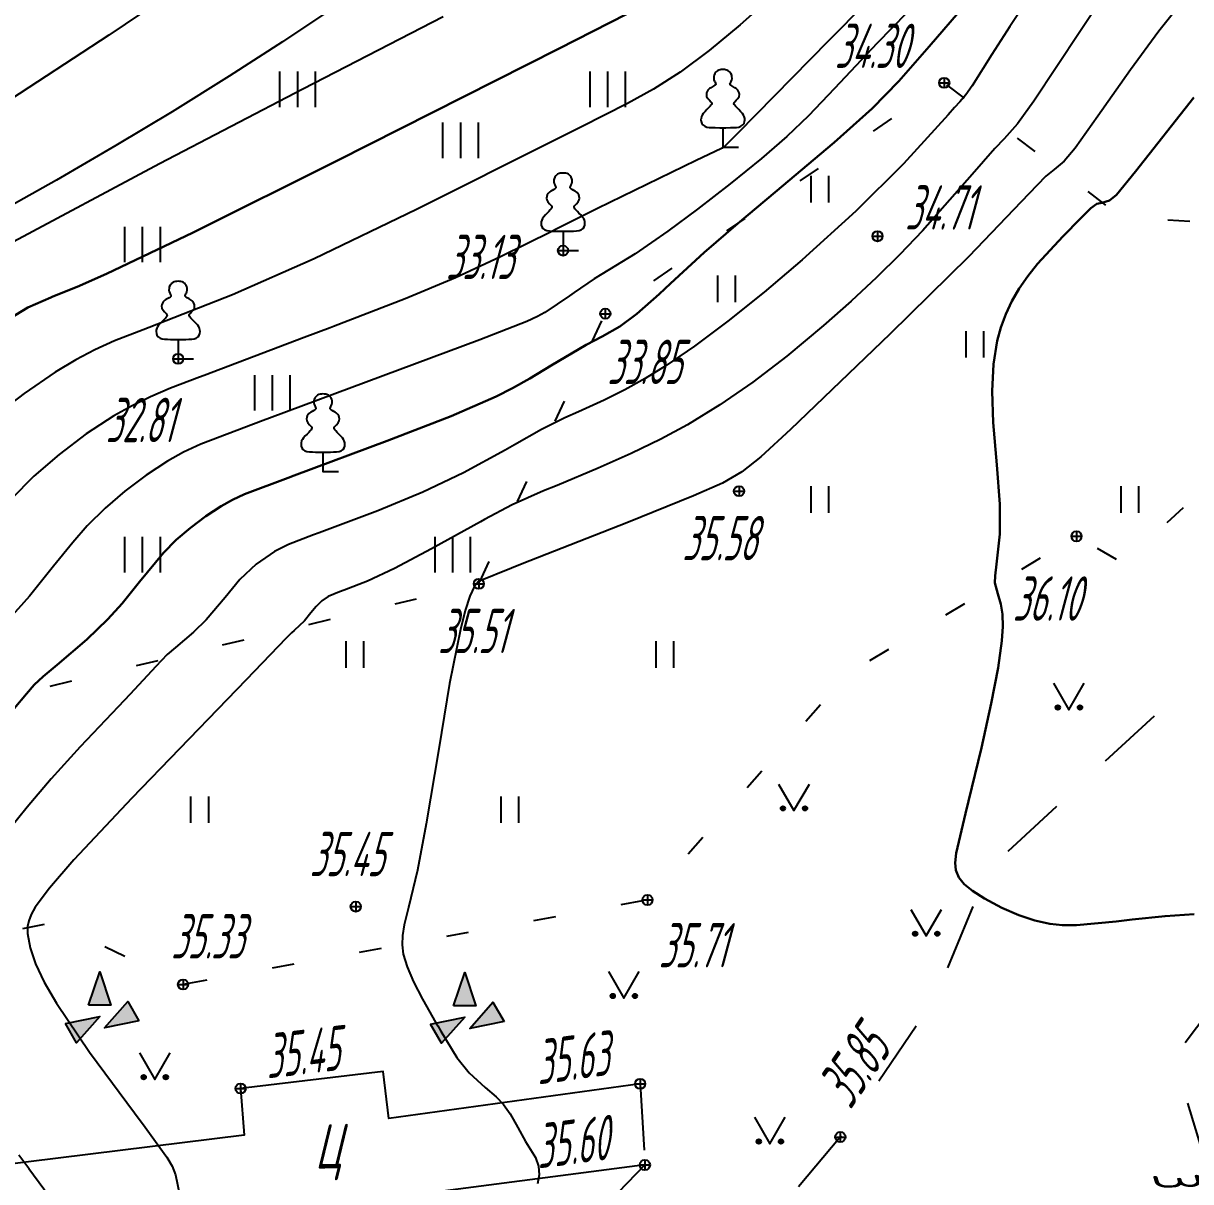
# Model space of a CAD drawing. Extents: x 1233805 to 1234355, y 654698 to 655114.
# Drawn here: x 1234258.21 to 1234284.56, y 654817.55 to 654843.69 of the extents above; entities that cross this region are included whole.
import ezdxf

# ---------------------------------------------------------------- set-up
doc = ezdxf.new("R2010")
doc.units = 0
doc.linetypes.add('ИИDash_05_15', pattern=[2, 0.5, -1.5])
doc.linetypes.add('ИИDash_15_15', pattern=[3, 1.5, -1.5])
for name, color, linetype, lineweight in [('ИИ_ГОРИЗОНТАЛИ_ОСН', 32, 'Continuous', 25), ('ИИ_ГОРИЗОНТАЛИ_УТОЛЩ', 32, 'Continuous', 30), ('ИИ_ДОРОГИ_АД', 7, 'Continuous', 25), ('ИИ_ОТМЕТКИ', 7, 'Continuous', 25), ('ИИ_УГОДЬЯ', 7, 'Continuous', 25)]:
    doc.layers.add(name, color=color, linetype=linetype, lineweight=lineweight)
doc.styles.add('VNIPISIMPLEXCUR', font='simplex.shx', dxfattribs={"width": 0.8, "oblique": 15})
doc.styles.add('ГОСТ 2.304 КУРСИВ', font='cs_gost2304.shx', dxfattribs={"oblique": 15})

# ---------------------------------------------------------------- blocks, each defined once
blk = doc.blocks.new('ИИ05401')
at = {"color": 0, "linetype": 'Continuous', "lineweight": 25}
for points in [[(-0.4, 1.2), (-0.4, 0)], [(0.4, 1.2), (0.4, 0)]]:
    blk.add_lwpolyline(points, dxfattribs=at)
blk = doc.blocks.new('ИИ05348А')
at = {"linetype": 'Continuous', "lineweight": 25}
for points in [[(-0.542, 0.283), (-0.042, 1.783), (0.458, 0.283)], [(1.732, -0.425), (0.183, -0.742), (1.232, 0.441)], [(-1.588, -0.547), (-0.039, -0.23), (-1.088, -1.413)]]:
    blk.add_hatch(color=0, dxfattribs=at).paths.add_polyline_path(points)
at = {"color": 0, "linetype": 'Continuous', "lineweight": 25, "flags": 128}
for points in [[(-0.542, 0.283), (-0.042, 1.783), (0.458, 0.283), (-0.542, 0.283)], [(1.732, -0.425), (0.183, -0.742), (1.232, 0.441), (1.732, -0.425)], [(-1.588, -0.547), (-0.039, -0.23), (-1.088, -1.413), (-1.588, -0.547)]]:
    blk.add_lwpolyline(points, close=True, dxfattribs=at)
blk = doc.blocks.new('ИИ05416')
at = {"linetype": 'Continuous', "lineweight": 25}
h = blk.add_hatch(color=0, dxfattribs=at)
edge = h.paths.add_edge_path()
edge.add_arc((-0.5, 0.1), 0.1, 0, 360)
h = blk.add_hatch(color=0, dxfattribs=at)
edge = h.paths.add_edge_path()
edge.add_arc((0.5, 0.1), 0.1, 0, 360)
at = {"color": 0, "linetype": 'Continuous', "lineweight": 25}
blk.add_lwpolyline([(-0.693, 1.2), (0, 0), (0.693, 1.2)], dxfattribs=at)
for centre in [(-0.5, 0.1), (0.5, 0.1)]:
    blk.add_circle(centre, 0.1, dxfattribs=at)
blk = doc.blocks.new('ИИ053881')
at = {"color": 0, "linetype": 'Continuous', "lineweight": 25}
blk.add_lwpolyline([(0, 0.875), (0.129, 0.876), (0.342, 0.878), (0.479, 0.882), (0.614, 0.891), (0.726, 0.907), (0.816, 0.94), (0.906, 1), (0.956, 1.071), (0.983, 1.151), (0.991, 1.231), (0.986, 1.295), (0.963, 1.379), (0.932, 1.445), (0.884, 1.516), (0.798, 1.61), (0.719, 1.692), (0.646, 1.766), (0.575, 1.842), (0.536, 1.889), (0.511, 1.929), (0.501, 1.967), (0.504, 1.992), (0.518, 2.017), (0.545, 2.049), (0.608, 2.115), (0.679, 2.198), (0.732, 2.29), (0.745, 2.372), (0.736, 2.444), (0.709, 2.515), (0.672, 2.575), (0.633, 2.617), (0.596, 2.646), (0.548, 2.678), (0.495, 2.709), (0.408, 2.76), (0.363, 2.789), (0.336, 2.812), (0.324, 2.831), (0.321, 2.846), (0.325, 2.865), (0.335, 2.89), (0.353, 2.928), (0.372, 2.968), (0.4, 3.034), (0.413, 3.103), (0.412, 3.19), (0.398, 3.247), (0.363, 3.319), (0.32, 3.377), (0.284, 3.414), (0.246, 3.444), (0.181, 3.476), (0.125, 3.489), (0.07, 3.496), (0, 3.5), (-0.07, 3.496), (-0.125, 3.489), (-0.181, 3.476), (-0.246, 3.444), (-0.284, 3.414), (-0.32, 3.377), (-0.363, 3.319), (-0.398, 3.247), (-0.412, 3.19), (-0.413, 3.103), (-0.4, 3.034), (-0.372, 2.968), (-0.353, 2.928), (-0.335, 2.89), (-0.325, 2.865), (-0.321, 2.846), (-0.324, 2.831), (-0.336, 2.812), (-0.363, 2.789), (-0.408, 2.76), (-0.495, 2.709), (-0.548, 2.678), (-0.596, 2.646), (-0.633, 2.617), (-0.672, 2.575), (-0.709, 2.515), (-0.736, 2.444), (-0.745, 2.372), (-0.732, 2.29), (-0.679, 2.198), (-0.608, 2.115), (-0.545, 2.049), (-0.518, 2.017), (-0.504, 1.992), (-0.501, 1.967), (-0.511, 1.929), (-0.536, 1.889), (-0.575, 1.842), (-0.646, 1.766), (-0.719, 1.692), (-0.798, 1.61), (-0.884, 1.516), (-0.932, 1.445), (-0.963, 1.379), (-0.986, 1.295), (-0.991, 1.231), (-0.983, 1.151), (-0.956, 1.071), (-0.906, 1), (-0.816, 0.94), (-0.726, 0.907), (-0.614, 0.891), (-0.479, 0.882), (-0.342, 0.878), (-0.129, 0.876)], close=True, dxfattribs=at)
blk.add_lwpolyline([(0, 0.875), (0, 0), (0.7, 0)], dxfattribs=at)
blk = doc.blocks.new('ии05402')
at = {"color": 0, "linetype": 'Continuous', "lineweight": 25}
for points in [[(-0.8, 0), (-0.8, 1.6)], [(0, 0), (0, 1.6)], [(0.8, 0), (0.8, 1.6)]]:
    blk.add_lwpolyline(points, dxfattribs=at)
blk = doc.blocks.new('PICKET')
at = {"color": 0, "linetype": 'Continuous', "lineweight": 25}
for p, q in [((-0.23, 0), (0.23, 0)), ((0, 0.23), (0, -0.23))]:
    blk.add_line(p, q, dxfattribs=at)
blk.add_circle((0, 0), 0.23, dxfattribs=at)
at = {"color": 0, "linetype": 'Continuous', "style": 'VNIPISIMPLEXCUR', "oblique": 15, "width": 0.8}
blk.add_attdef('OTMETKA', (1.25, 0.3), '', height=2, dxfattribs=at)
at = {"color": 8, "linetype": 'Continuous', "style": 'VNIPISIMPLEXCUR', "oblique": 15, "width": 0.8, "flags": 1}
blk.add_attdef('NOMER', (1.25, -2.7), '', height=2, dxfattribs=at)

msp = doc.modelspace()

# ---------------------------------------------------------------- linework, layer by layer
at = {"layer": 'ИИ_ГОРИЗОНТАЛИ_ОСН', "flags": 128}
for points, elevation in [([(1234281.46, 654848.422), (1234276.386, 654843.296), (1234274.333, 654841.212), (1234274.273, 654841.152), (1234274.024, 654840.902), (1234273.982, 654840.874), (1234273.965, 654840.866), (1234273.396, 654840.591), (1234271.168, 654839.506), (1234270.223, 654839.035), (1234270.152, 654838.999), (1234268.982, 654838.417), (1234267.964, 654837.947), (1234266.826, 654837.472), (1234265.209, 654836.848), (1234265.133, 654836.819), (1234264.55, 654836.597), (1234262.288, 654835.742), (1234262.185, 654835.703), (1234261.531, 654835.454), (1234261.081, 654835.263), (1234260.664, 654835.06), (1234260.253, 654834.829), (1234259.628, 654834.423), (1234259.015, 654833.961), (1234258.444, 654833.467), (1234257.929, 654832.953)], 33), ([(1234283.055, 654845.008), (1234282.055, 654843.496), (1234281.018, 654841.932), (1234280.647, 654841.419), (1234280.349, 654841.085), (1234280.139, 654840.863), (1234279.629, 654840.279), (1234278.507, 654839.009), (1234277.996, 654838.474), (1234277.464, 654837.949), (1234276.894, 654837.419), (1234276.271, 654836.869), (1234275.443, 654836.178), (1234274.676, 654835.59), (1234273.931, 654835.076), (1234273.2, 654834.631), (1234272.599, 654834.308), (1234271.926, 654833.98), (1234271.184, 654833.649), (1234270.258, 654833.262), (1234269.952, 654833.136), (1234269.24, 654832.822), (1234268.621, 654832.49), (1234268.526, 654832.436), (1234267.424, 654831.827), (1234266.582, 654831.386), (1234265.975, 654831.101), (1234265.446, 654830.894), (1234265.347, 654830.86), (1234265.089, 654830.754), (1234264.945, 654830.653), (1234264.814, 654830.528), (1234264.7, 654830.385), (1234264.555, 654830.207), (1234264.32, 654829.989), (1234264.257, 654829.934), (1234264.143, 654829.817), (1234263.234, 654828.872), (1234262.806, 654828.431), (1234260.659, 654826.206), (1234259.35, 654824.808), (1234258.795, 654824.172), (1234258.474, 654823.74), (1234258.384, 654823.58), (1234258.328, 654823.438), (1234258.304, 654823.305), (1234258.304, 654823.153), (1234258.358, 654822.824), (1234258.479, 654822.466), (1234258.676, 654822.052), (1234258.954, 654821.575), (1234259.703, 654820.473), (1234260.89, 654818.87), (1234260.895, 654818.863), (1234261.448, 654818.105), (1234261.565, 654817.9), (1234261.641, 654817.703), (1234261.73, 654817.264)], 35), ([(1234262.349, 654844.918), (1234260.139, 654843.42), (1234257.723, 654841.84)], 30.5), ([(1234284.996, 654844.962), (1234283.843, 654843.51), (1234283.197, 654842.638), (1234282.461, 654841.593), (1234281.952, 654840.874), (1234281.702, 654840.576), (1234281.477, 654840.386), (1234281.291, 654840.238), (1234280.907, 654839.838), (1234279.55, 654838.426), (1234277.769, 654836.676), (1234275.526, 654834.526), (1234274.852, 654833.904), (1234274.425, 654833.568), (1234273.993, 654833.315), (1234273.338, 654833.023), (1234271.829, 654832.413), (1234269.471, 654831.488), (1234269.225, 654831.393), (1234268.48, 654831.095), (1234268.389, 654830.989), (1234268.286, 654830.761), (1234268.181, 654830.435), (1234268.072, 654830.006), (1234267.83, 654828.793), (1234267.583, 654827.318), (1234267.3, 654825.627), (1234267.101, 654824.582), (1234266.899, 654823.734), (1234266.805, 654823.348), (1234266.764, 654823.104), (1234266.756, 654822.891), (1234266.784, 654822.683), (1234266.869, 654822.399), (1234267.014, 654822.059), (1234267.218, 654821.664), (1234267.522, 654821.137), (1234267.562, 654821.069), (1234267.633, 654820.948), (1234267.996, 654820.354), (1234268.271, 654820.006), (1234268.636, 654819.676), (1234268.883, 654819.461), (1234269.044, 654819.293), (1234269.196, 654819.082), (1234269.367, 654818.773), (1234269.544, 654818.453), (1234269.62, 654818.336), (1234269.767, 654818.093), (1234269.839, 654817.899), (1234269.854, 654817.704), (1234269.81, 654817.502)], 35.5), ([(1234275.319, 654844.489), (1234274.391, 654843.655), (1234273.686, 654843.073), (1234273.032, 654842.586), (1234272.434, 654842.199), (1234271.844, 654841.88), (1234271.842, 654841.879), (1234270.806, 654841.355), (1234270.221, 654841.058), (1234267.084, 654839.484), (1234264.769, 654838.373), (1234262.929, 654837.565), (1234261.051, 654836.826), (1234260.911, 654836.773), (1234260.264, 654836.522), (1234259.817, 654836.323), (1234259.391, 654836.098), (1234258.927, 654835.814), (1234258.228, 654835.334), (1234257.519, 654834.799)], 32.5), ([(1234281.044, 654844.464), (1234280.475, 654843.615), (1234280.073, 654842.982), (1234279.624, 654842.28), (1234279.481, 654842.075), (1234279.345, 654841.918), (1234279.231, 654841.792), (1234279.081, 654841.62), (1234278.074, 654840.514), (1234277.001, 654839.452), (1234275.786, 654838.351), (1234274.929, 654837.623), (1234274.107, 654836.964), (1234273.357, 654836.402), (1234272.693, 654835.948), (1234272.245, 654835.673), (1234271.786, 654835.419), (1234271.315, 654835.184), (1234270.739, 654834.922), (1234270.433, 654834.784), (1234269.906, 654834.524), (1234269.295, 654834.179), (1234269.084, 654834.056), (1234268.144, 654833.543), (1234267.225, 654833.106), (1234266.206, 654832.686), (1234264.884, 654832.189), (1234264.754, 654832.142), (1234264.191, 654831.929), (1234263.88, 654831.773), (1234263.463, 654831.48), (1234263.093, 654831.134), (1234262.763, 654830.735), (1234262.335, 654830.225), (1234262.048, 654829.948), (1234261.643, 654829.6), (1234261.456, 654829.442), (1234261.197, 654829.177), (1234260.617, 654828.549), (1234260.346, 654828.265), (1234259.491, 654827.359), (1234258.836, 654826.638), (1234258.29, 654826.003), (1234257.86, 654825.457)], 34.5), ([(1234278.488, 654844.279), (1234277.48, 654843.239), (1234276.518, 654842.216), (1234275.934, 654841.599), (1234275.442, 654841.134), (1234274.867, 654840.641), (1234274.164, 654840.069), (1234273.426, 654839.495), (1234272.757, 654838.998), (1234272.015, 654838.489), (1234271.268, 654838.028), (1234271.095, 654837.925), (1234270.644, 654837.617), (1234270.539, 654837.538), (1234269.982, 654837.166), (1234269.81, 654837.069), (1234269.57, 654836.961), (1234268.512, 654836.547), (1234263.761, 654834.779), (1234263.618, 654834.726), (1234262.215, 654834.191), (1234261.824, 654834.01), (1234261.462, 654833.81), (1234260.976, 654833.494), (1234260.497, 654833.134), (1234260.052, 654832.748), (1234259.65, 654832.347), (1234259.323, 654831.973), (1234258.891, 654831.435), (1234258.343, 654830.758), (1234257.896, 654830.261)], 33.5), ([(1234265.169, 654844.015), (1234264.058, 654843.267), (1234262.855, 654842.492), (1234261.568, 654841.693), (1234260.294, 654840.928), (1234258.952, 654840.147), (1234255.875, 654838.426)], 31), ([(1234267.685, 654843.831), (1234264.513, 654842.204), (1234261.28, 654840.514), (1234257.874, 654838.7)], 31.5), ([(1234258.107, 654818.158), (1234258.328, 654817.851), (1234258.328, 654817.85), (1234259.135, 654816.755)], 34.5)]:
    msp.add_lwpolyline(points, dxfattribs=dict(at, elevation=elevation))
at = {"layer": 'ИИ_ГОРИЗОНТАЛИ_УТОЛЩ', "flags": 128}
for points, elevation in [([(1234279.464, 654844.101), (1234278.652, 654843.165), (1234277.969, 654842.381), (1234277.367, 654841.768), (1234276.514, 654841.002), (1234275.178, 654839.878), (1234274.335, 654839.174), (1234273.578, 654838.515), (1234272.819, 654837.816), (1234272.564, 654837.579), (1234272.059, 654837.134), (1234271.671, 654836.845), (1234271.272, 654836.622), (1234270.914, 654836.432), (1234270.121, 654835.964), (1234269.642, 654835.677), (1234269.249, 654835.453), (1234268.878, 654835.264), (1234267.868, 654834.827), (1234266.42, 654834.264), (1234264.322, 654833.484), (1234264.184, 654833.433), (1234263.203, 654833.06), (1234262.927, 654832.933), (1234262.671, 654832.792), (1234262.323, 654832.565), (1234261.98, 654832.307), (1234261.66, 654832.03), (1234261.371, 654831.741), (1234260.827, 654831.085), (1234260.436, 654830.599), (1234260.116, 654830.243), (1234259.639, 654829.786), (1234258.967, 654829.212), (1234258.654, 654828.949), (1234258.452, 654828.759), (1234258.277, 654828.554), (1234257.999, 654828.226)], 34), ([(1234271.841, 654843.904), (1234270.29, 654843.116), (1234265.3, 654840.593), (1234262.042, 654838.97), (1234260.084, 654838.035), (1234259.419, 654837.74), (1234258.873, 654837.521), (1234258.831, 654837.504), (1234258.308, 654837.274), (1234257.732, 654836.919)], 32), ([(1234284.632, 654842.012), (1234283.311, 654840.342), (1234282.885, 654839.815), (1234282.724, 654839.69), (1234282.553, 654839.639), (1234282.443, 654839.612), (1234282.306, 654839.516), (1234282.036, 654839.246), (1234281.72, 654838.924), (1234281.675, 654838.879), (1234281.101, 654838.264), (1234280.88, 654837.983), (1234280.689, 654837.703), (1234280.522, 654837.415), (1234280.383, 654837.123), (1234280.272, 654836.826), (1234280.19, 654836.525), (1234280.107, 654836), (1234280.078, 654835.386), (1234280.101, 654834.679), (1234280.181, 654833.723), (1234280.252, 654832.839), (1234280.251, 654832.163), (1234280.178, 654831.48), (1234280.144, 654831.22), (1234280.141, 654831.064), (1234280.205, 654830.814), (1234280.276, 654830.584), (1234280.312, 654830.353), (1234280.32, 654830.075), (1234280.298, 654829.75), (1234280.212, 654829.146), (1234280.057, 654828.34), (1234279.835, 654827.34), (1234279.542, 654826.136), (1234279.472, 654825.855), (1234279.264, 654824.962), (1234279.241, 654824.744), (1234279.259, 654824.577), (1234279.326, 654824.415), (1234279.448, 654824.263), (1234279.634, 654824.11), (1234279.907, 654823.937), (1234280.296, 654823.728), (1234280.677, 654823.561), (1234281.039, 654823.439), (1234281.378, 654823.364), (1234281.665, 654823.335), (1234281.981, 654823.334), (1234282.877, 654823.422), (1234283.236, 654823.465), (1234283.98, 654823.542), (1234284.638, 654823.588)], 36)]:
    msp.add_lwpolyline(points, dxfattribs=dict(at, elevation=elevation))
at = {"layer": 'ИИ_ДОРОГИ_АД', "linetype": 'ИИDash_15_15', "flags": 128}
for points in [[(1234310.214, 654860.095), (1234309.39, 654858.036), (1234308.604, 654856.363), (1234306.397, 654852.236), (1234301.015, 654845.424), (1234297.303, 654840.637), (1234290.97, 654834.412), (1234285.433, 654829.628), (1234279.99, 654824.588), (1234278.769, 654821.651), (1234276.65, 654818.557), (1234271.168, 654812), (1234270.18, 654809.24), (1234270.059, 654806.897), (1234270.155, 654804.625), (1234270.728, 654800.851), (1234271.509, 654799.042), (1234272.376, 654797.757), (1234274.243, 654796.241), (1234276.378, 654795.168), (1234279.378, 654793.767), (1234282.834, 654793.062), (1234286.371, 654792.913), (1234289.653, 654792.956), (1234289.632, 654794.916), (1234283.77, 654795.057), (1234281.765, 654795.47), (1234279.412, 654796.395), (1234277.444, 654797.48), (1234275.141, 654799.555), (1234273.928, 654801.488), (1234273.812, 654801.937), (1234274.023, 654802.306), (1234274.497, 654802.648)], [(1234274.411, 654805.422), (1234273.499, 654805.667), (1234273.103, 654806.293), (1234272.917, 654807.126), (1234273.082, 654807.897), (1234273.35, 654808.663), (1234273.873, 654809.428), (1234275.752, 654811.319), (1234285.657, 654815.453), (1234284.186, 654820.357), (1234287.326, 654824.536), (1234286.558, 654826.037), (1234293.003, 654832.076), (1234297.275, 654836.251), (1234302.029, 654841.302), (1234303.984, 654843.776), (1234307.436, 654848.255), (1234311.043, 654853.104), (1234312.866, 654855.488)], [(1234272.133, 654819.757), (1234272.239, 654817.926)]]:
    msp.add_lwpolyline(points, dxfattribs=at)
at = {"layer": 'ИИ_ДОРОГИ_АД', "flags": 128}
msp.add_lwpolyline([(1234272.133, 654819.757), (1234266.46, 654818.978), (1234266.331, 654820.036), (1234263.112, 654819.651), (1234263.195, 654818.601), (1234257.588, 654817.908), (1234254.924, 654827.805), (1234254.866, 654828.042), (1234254.348, 654830.26), (1234254.023, 654830.149)], dxfattribs=at)
msp.add_lwpolyline([(1234272.239, 654817.926), (1234266.637, 654817.196), (1234266.759, 654816.23), (1234263.533, 654815.793), (1234263.439, 654816.809), (1234258.815, 654816.287), (1234265.663, 654809.004), (1234266.944, 654812.217), (1234269.671, 654815.264)], close=True, dxfattribs=at)
at = {"layer": 'ИИ_УГОДЬЯ', "linetype": 'ИИDash_05_15', "flags": 128}
for points in [[(1234300.845, 654845.205), (1234299.466, 654846.278), (1234283.013, 654831.513), (1234281.982, 654832.112), (1234276.833, 654829.013), (1234272.296, 654823.906), (1234261.812, 654822), (1234258.907, 654823.399), (1234256.256, 654822.856)], [(1234254.924, 654827.805), (1234268.489, 654831.039), (1234271.345, 654837.136), (1234278.996, 654842.344), (1234283.015, 654839.302), (1234291.239, 654838.895)]]:
    msp.add_lwpolyline(points, dxfattribs=at)

# ---------------------------------------------------------------- block references
at = {"layer": 'ИИ_ОТМЕТКИ'}
ref = msp.add_blockref('PICKET', (1234278.996, 654842.344, 34.302), dxfattribs=dict(at, xscale=0.5, yscale=0.5, zscale=0.5))
ref.add_attrib('OTMETKA', '34.30', (1234276.527, 654842.68, 34.302), dxfattribs={"layer": '0', "color": 0, "linetype": 'Continuous', "height": 1, "style": 'ГОСТ 2.304 КУРСИВ', "oblique": 15, "width": 0.65})
ref = msp.add_blockref('PICKET', (1234277.488, 654838.883, 34.707), dxfattribs=dict(at, xscale=0.5, yscale=0.5, zscale=0.5))
ref.add_attrib('OTMETKA', '34.71', (1234278.113, 654839.033, 34.707), dxfattribs={"layer": '0', "color": 0, "linetype": 'Continuous', "height": 1, "style": 'ГОСТ 2.304 КУРСИВ', "oblique": 15, "width": 0.65})
ref = msp.add_blockref('PICKET', (1234270.39, 654838.559, 33.131), dxfattribs=dict(at, xscale=0.5, yscale=0.5, zscale=0.5))
ref.add_attrib('OTMETKA', '33.13', (1234267.749, 654837.916, 33.131), dxfattribs={"layer": '0', "color": 0, "linetype": 'Continuous', "height": 1, "style": 'ГОСТ 2.304 КУРСИВ', "oblique": 15, "width": 0.65})
ref = msp.add_blockref('PICKET', (1234271.345, 654837.136, 33.847), dxfattribs=dict(at, xscale=0.5, yscale=0.5, zscale=0.5))
ref.add_attrib('OTMETKA', '33.85', (1234271.391, 654835.547, 33.847), dxfattribs={"layer": '0', "color": 0, "linetype": 'Continuous', "height": 1, "style": 'ГОСТ 2.304 КУРСИВ', "oblique": 15, "width": 0.65})
ref = msp.add_blockref('PICKET', (1234261.701, 654836.117, 32.812), dxfattribs=dict(at, xscale=0.5, yscale=0.5, zscale=0.5))
ref.add_attrib('OTMETKA', '32.81', (1234260.068, 654834.236, 32.812), dxfattribs={"layer": '0', "color": 0, "linetype": 'Continuous', "height": 1, "style": 'ГОСТ 2.304 КУРСИВ', "oblique": 15, "width": 0.65})
ref = msp.add_blockref('PICKET', (1234274.363, 654833.131, 35.58), dxfattribs=dict(at, xscale=0.5, yscale=0.5, zscale=0.5))
ref.add_attrib('OTMETKA', '35.58', (1234273.083, 654831.571, 35.58), dxfattribs={"layer": '0', "color": 0, "linetype": 'Continuous', "height": 1, "style": 'ГОСТ 2.304 КУРСИВ', "oblique": 15, "width": 0.65})
ref = msp.add_blockref('PICKET', (1234281.982, 654832.112, 36.101), dxfattribs=dict(at, xscale=0.5, yscale=0.5, zscale=0.5))
ref.add_attrib('OTMETKA', '36.10', (1234280.544, 654830.208, 36.101), dxfattribs={"layer": '0', "color": 0, "linetype": 'Continuous', "height": 1, "style": 'ГОСТ 2.304 КУРСИВ', "oblique": 15, "width": 0.65})
ref = msp.add_blockref('PICKET', (1234268.489, 654831.039, 35.514), dxfattribs=dict(at, xscale=0.5, yscale=0.5, zscale=0.5))
ref.add_attrib('OTMETKA', '35.51', (1234267.57, 654829.476, 35.514), dxfattribs={"layer": '0', "color": 0, "linetype": 'Continuous', "height": 1, "style": 'ГОСТ 2.304 КУРСИВ', "oblique": 15, "width": 0.65})
ref = msp.add_blockref('PICKET', (1234265.711, 654823.756, 35.447), dxfattribs=dict(at, xscale=0.5, yscale=0.5, zscale=0.5))
ref.add_attrib('OTMETKA', '35.45', (1234264.672, 654824.443, 35.447), dxfattribs={"layer": '0', "color": 0, "linetype": 'Continuous', "height": 1, "style": 'ГОСТ 2.304 КУРСИВ', "oblique": 15, "width": 0.65})
ref = msp.add_blockref('PICKET', (1234272.296, 654823.906, 35.711), dxfattribs=dict(at, xscale=0.5, yscale=0.5, zscale=0.5))
ref.add_attrib('OTMETKA', '35.71', (1234272.551, 654822.386, 35.711), dxfattribs={"layer": '0', "color": 0, "linetype": 'Continuous', "height": 1, "style": 'ГОСТ 2.304 КУРСИВ', "oblique": 15, "width": 0.65})
ref = msp.add_blockref('PICKET', (1234261.812, 654822, 35.33), dxfattribs=dict(at, xscale=0.5, yscale=0.5, zscale=0.5))
ref.add_attrib('OTMETKA', '35.33', (1234261.544, 654822.586, 35.33), dxfattribs={"layer": '0', "color": 0, "linetype": 'Continuous', "height": 1, "style": 'ГОСТ 2.304 КУРСИВ', "oblique": 15, "width": 0.65})
ref = msp.add_blockref('PICKET', (1234276.65, 654818.557, 35.849), dxfattribs=dict(at, xscale=0.5, yscale=0.5, zscale=0.5))
ref.add_attrib('OTMETKA', '35.85', (1234276.879, 654819.157, 35.849), dxfattribs={"layer": '0', "color": 0, "linetype": 'Continuous', "height": 1, "rotation": 55.5935, "style": 'ГОСТ 2.304 КУРСИВ', "oblique": 15, "width": 0.65})
ref = msp.add_blockref('PICKET', (1234263.112, 654819.651, 35.448), dxfattribs=dict(at, xscale=0.5, yscale=0.5, zscale=0.5))
ref.add_attrib('OTMETKA', '35.45', (1234263.715, 654819.874, 35.448), dxfattribs={"layer": '0', "color": 0, "linetype": 'Continuous', "height": 1, "rotation": 6.8259, "style": 'ГОСТ 2.304 КУРСИВ', "oblique": 15, "width": 0.65})
ref = msp.add_blockref('PICKET', (1234272.133, 654819.757, 35.627), dxfattribs=dict(at, xscale=0.5, yscale=0.5, zscale=0.5))
ref.add_attrib('OTMETKA', '35.63', (1234269.83, 654819.737, 35.627), dxfattribs={"layer": '0', "color": 0, "linetype": 'Continuous', "height": 1, "rotation": 7.8174, "style": 'ГОСТ 2.304 КУРСИВ', "oblique": 15, "width": 0.65})
ref = msp.add_blockref('PICKET', (1234272.239, 654817.926, 35.604), dxfattribs=dict(at, xscale=0.5, yscale=0.5, zscale=0.5))
ref.add_attrib('OTMETKA', '35.60', (1234269.83, 654817.842, 35.604), dxfattribs={"layer": '0', "color": 0, "linetype": 'Continuous', "height": 1, "rotation": 7.4321, "style": 'ГОСТ 2.304 КУРСИВ', "oblique": 15, "width": 0.65})
ref = msp.add_blockref('PICKET', (1234285.657, 654815.453, 35.993), dxfattribs=dict(at, xscale=0.5, yscale=0.5, zscale=0.5))
ref.add_attrib('OTMETKA', '35.99', (1234283.692, 654817.712, 35.993), dxfattribs={"layer": '0', "color": 0, "linetype": 'Continuous', "height": 1, "rotation": 286.6917, "style": 'ГОСТ 2.304 КУРСИВ', "oblique": 15, "width": 0.65})
at = {"layer": 'ИИ_УГОДЬЯ', "xscale": 0.5, "yscale": 0.5, "zscale": 0.5}
for name, p in [('ИИ053881', (1234273.998, 654840.895, -11.67)), ('ии05402', (1234264.4, 654841.799)), ('ии05402', (1234271.4, 654841.799)), ('ии05402', (1234268.08, 654840.648)), ('ИИ053881', (1234270.39, 654838.559, -11.67)), ('ИИ05401', (1234276.184, 654839.644)), ('ии05402', (1234260.9, 654838.299)), ('ИИ05401', (1234274.077, 654837.395)), ('ИИ053881', (1234261.701, 654836.117, -11.67)), ('ИИ05401', (1234279.684, 654836.144)), ('ии05402', (1234263.83, 654834.949)), ('ИИ053881', (1234264.971, 654833.574, -11.67)), ('ИИ05401', (1234276.184, 654832.644)), ('ИИ05401', (1234283.184, 654832.644)), ('ии05402', (1234260.9, 654831.299)), ('ии05402', (1234267.9, 654831.299)), ('ИИ05401', (1234265.684, 654829.144)), ('ИИ05401', (1234272.684, 654829.144)), ('ИИ05416', (1234281.81, 654828.2)), ('ИИ05416', (1234275.604, 654825.922)), ('ИИ05401', (1234262.184, 654825.644)), ('ИИ05401', (1234269.184, 654825.644)), ('ИИ05416', (1234278.589, 654823.094)), ('ИИ05348А', (1234259.951, 654821.391, -11.67)), ('ИИ05348А', (1234268.192, 654821.379, -11.67)), ('ИИ05416', (1234271.763, 654821.689)), ('ИИ05416', (1234261.174, 654819.858)), ('ИИ05416', (1234275.06, 654818.405))]:
    msp.add_blockref(name, p, dxfattribs=at)

# ---------------------------------------------------------------- texts
at = {"layer": 'ИИ_ДОРОГИ_АД', "style": 'ГОСТ 2.304 КУРСИВ', "oblique": 15, "width": 0.8}
msp.add_text('Ц', height=1, rotation=1.3772, dxfattribs=at).set_placement((1234264.792, 654817.841))

doc.saveas('drawing.dxf')
